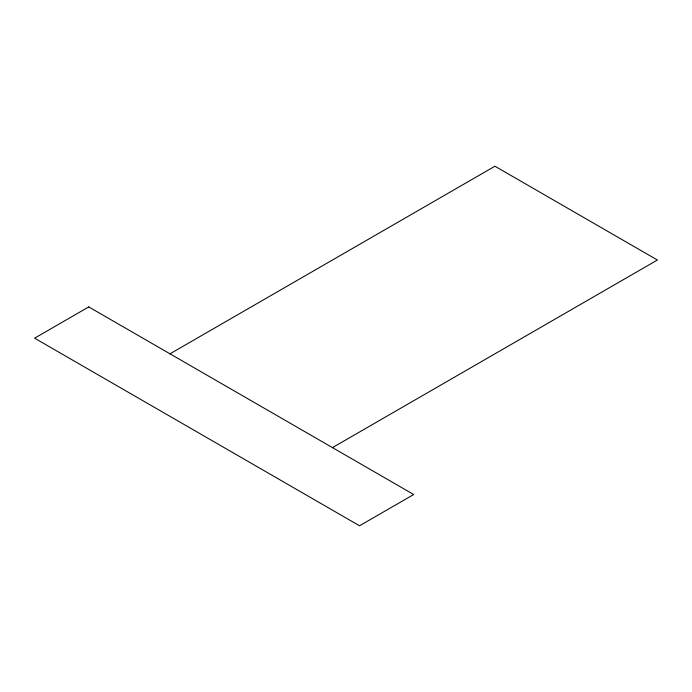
<?xml version="1.0" encoding="UTF-8"?>
<svg xmlns="http://www.w3.org/2000/svg" width="692" height="692" viewBox="0 0 692 692"><rect width="100%" height="100%" fill="white"/><g stroke="black" fill="none" stroke-linecap="round" stroke-linejoin="round"><path stroke-width="1.04" d="M169.99 353.82L494.927 166.218L657.4 260.019L332.463 447.62M88.758 306.919L34.6 338.18L359.537 525.782L413.695 494.521L88.758 306.919"/></g></svg>
